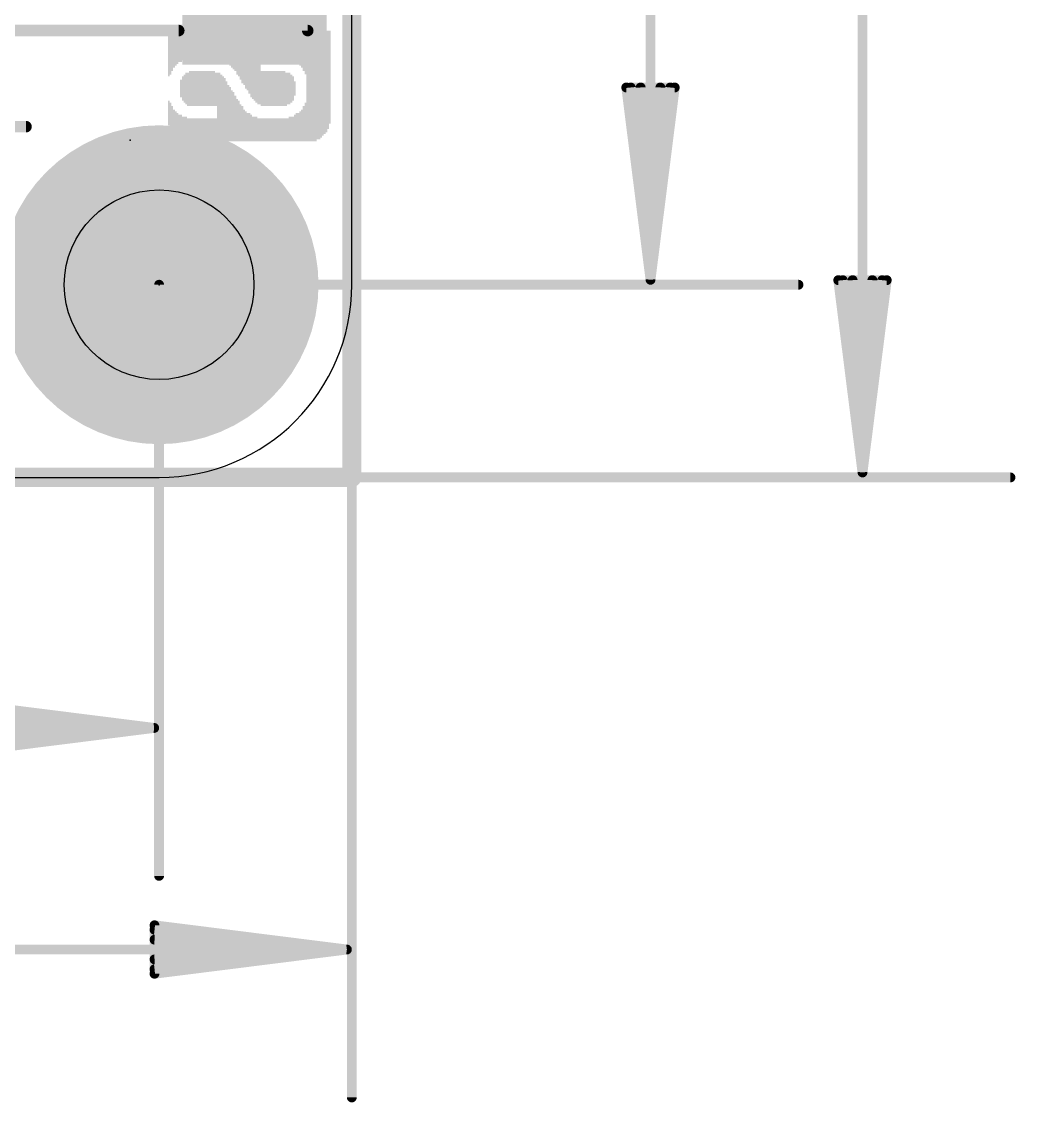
# Model space of a CAD drawing. Extents: x -1.9 to 34.1, y -8.2 to 17.9.
# Drawn here: x 21.05 to 34.15, y -8.24 to 6.01 of the extents above; entities that cross this region are included whole.
import ezdxf

# ---------------------------------------------------------------- set-up
doc = ezdxf.new("R2010")
doc.units = 0
for name, color, linetype in [('1', 12, 'CONTINUOUS'), ('16', 5, 'CONTINUOUS'), ('17', 110, 'CONTINUOUS'), ('20', 53, 'CONTINUOUS'), ('21', 40, 'CONTINUOUS'), ('22', 6, 'CONTINUOUS'), ('23', 53, 'CONTINUOUS'), ('24', 53, 'CONTINUOUS'), ('29', 253, 'CONTINUOUS'), ('30', 253, 'CONTINUOUS'), ('31', 253, 'CONTINUOUS'), ('39', 12, 'CONTINUOUS'), ('40', 132, 'CONTINUOUS'), ('41', 12, 'CONTINUOUS'), ('42', 132, 'CONTINUOUS'), ('44', 253, 'CONTINUOUS'), ('47', 253, 'CONTINUOUS'), ('51', 253, 'CONTINUOUS')]:
    doc.layers.add(name, color=color, linetype=linetype)

# ---------------------------------------------------------------- blocks, each defined once
blk = doc.blocks.new('RECT')
blk.add_solid([(-0.5, -0.5), (0.5, -0.5), (-0.5, 0.5), (0.5, 0.5)])
blk = doc.blocks.new('ROUNDP')
at = {"const_width": 0.5}
blk.add_lwpolyline([(0, -0.25, 1), (0, 0.25, 1), (0, -0.25)], format="xyb", dxfattribs=at)

msp = doc.modelspace()

# ---------------------------------------------------------------- linework, layer by layer
at = {"layer": '1', "const_width": 0.254}
for points in [[(25.4, 17.78), (25.4, 0)], [(25.4, 0), (0, 0)]]:
    msp.add_lwpolyline(points, dxfattribs=at)
at = {"layer": '1', "const_width": 0.127}
for points in [[(25.3365, 0, 1), (25.4635, 0)], [(25.4, -0.0635, 1), (25.4, 0.0635)]]:
    msp.add_lwpolyline(points, format="xyb", dxfattribs=at)
at = {"layer": '16', "const_width": 0.254}
for points in [[(25.4, 17.78), (25.4, 0)], [(25.4, 0), (0, 0)]]:
    msp.add_lwpolyline(points, dxfattribs=at)
at = {"layer": '16', "const_width": 0.127}
for points in [[(25.3365, 0, 1), (25.4635, 0)], [(25.4, -0.0635, 1), (25.4, 0.0635)]]:
    msp.add_lwpolyline(points, format="xyb", dxfattribs=at)
at = {"layer": '20'}
for p, q in [((25.4, 2.54), (25.4, 15.24)), ((2.54, 0), (22.86, 0))]:
    msp.add_line(p, q, dxfattribs=at)
msp.add_arc((22.86, 2.54), 2.54, 270, 0, dxfattribs=at)
at = {"layer": '21', "const_width": 0.1524}
for points in [[(23.119, 5.89), (20.519, 5.89)], [(20.5295, 4.6235), (21.1057, 4.6235)]]:
    msp.add_lwpolyline(points, dxfattribs=at)
at = {"layer": '21'}
for points, const_width in [([(23.119, 5.8519, 1), (23.119, 5.9281)], 0.0762), ([(22.86, 0.54, 1), (22.86, 4.54, 1), (22.86, 0.54)], 0.2032), ([(21.1057, 4.5854, 1), (21.1057, 4.6616)], 0.0762)]:
    msp.add_lwpolyline(points, format="xyb", dxfattribs=dict(at, const_width=const_width))
at = {"layer": '23'}
msp.add_point((22.86, 2.54), dxfattribs=at)
at = {"layer": '24'}
msp.add_point((22.479, 4.445), dxfattribs=at)
at = {"layer": '39', "const_width": 2.032}
msp.add_lwpolyline([(22.86, 1.54, 1), (22.86, 3.54, 1), (22.86, 1.54)], format="xyb", dxfattribs=at)
at = {"layer": '40', "const_width": 2.032}
msp.add_lwpolyline([(22.86, 1.54, 1), (22.86, 3.54, 1), (22.86, 1.54)], format="xyb", dxfattribs=at)
at = {"layer": '41', "const_width": 2.032}
msp.add_lwpolyline([(22.86, 1.54, 1), (22.86, 3.54, 1), (22.86, 1.54)], format="xyb", dxfattribs=at)
at = {"layer": '42', "const_width": 2.032}
msp.add_lwpolyline([(22.86, 1.54, 1), (22.86, 3.54, 1), (22.86, 1.54)], format="xyb", dxfattribs=at)
at = {"layer": '44'}
msp.add_circle((22.86, 2.54), 1.25, dxfattribs=at)
at = {"layer": '47', "const_width": 0.13}
for points in [[(32.131, 0.065), (32.131, 17.715)], [(29.337, 2.605), (29.337, 15.175)], [(25.4, 9.144), (25.4, -8.173)], [(29.337, 2.605), (29.0178, 5.14)], [(29.0178, 5.14), (29.6562, 5.14)], [(29.337, 2.605), (29.077, 5.14)], [(29.337, 2.605), (29.207, 5.14)], [(29.6562, 5.14), (29.337, 2.605)], [(29.467, 5.14), (29.337, 2.605)], [(29.597, 5.14), (29.337, 2.605)], [(12.7, 2.54), (31.287, 2.54)], [(22.86, 2.54), (22.86, -5.252)], [(32.131, 0.065), (31.8118, 2.6)], [(31.8118, 2.6), (32.4502, 2.6)], [(32.131, 0.065), (31.871, 2.6)], [(32.131, 0.065), (32.001, 2.6)], [(32.4502, 2.6), (32.131, 0.065)], [(32.261, 2.6), (32.131, 0.065)], [(32.391, 2.6), (32.131, 0.065)], [(13.208, 0), (34.081, 0)], [(22.795, -3.302), (20.26, -2.9828)], [(22.795, -3.302), (20.26, -3.042)], [(22.795, -3.302), (20.26, -3.172)], [(22.795, -3.302), (2.605, -3.302)], [(20.26, -3.6212), (22.795, -3.302)], [(20.26, -3.432), (22.795, -3.302)], [(20.26, -3.562), (22.795, -3.302)], [(25.335, -6.223), (22.8, -5.9038)], [(22.8, -5.9038), (22.8, -6.5422)], [(25.335, -6.223), (22.8, -5.963)], [(25.335, -6.223), (22.8, -6.093)], [(25.335, -6.223), (0.065, -6.223)], [(22.8, -6.5422), (25.335, -6.223)], [(22.8, -6.353), (25.335, -6.223)], [(22.8, -6.483), (25.335, -6.223)]]:
    msp.add_lwpolyline(points, dxfattribs=at)
at = {"layer": '47', "const_width": 0.065}
for points in [[(29.05, 5.1441, 1), (28.9855, 5.1359)], [(29.0178, 5.1725, 1), (29.0178, 5.1075)], [(29.1093, 5.1433, 1), (29.0447, 5.1367)], [(29.2395, 5.1417, 1), (29.1745, 5.1383)], [(29.4995, 5.1383, 1), (29.4345, 5.1417)], [(29.6293, 5.1367, 1), (29.5647, 5.1433)], [(29.6885, 5.1359, 1), (29.624, 5.1441)], [(29.6562, 5.1075, 1), (29.6562, 5.1725)], [(22.8925, 2.54, 1), (22.8275, 2.54)], [(29.3048, 2.6091, 1), (29.3692, 2.6009)], [(29.3047, 2.6083, 1), (29.3693, 2.6017)], [(29.3045, 2.6033, 1), (29.3695, 2.6067)], [(29.3045, 2.6067, 1), (29.3695, 2.6033)], [(29.3045, 2.605, 1), (29.3695, 2.605)], [(29.3047, 2.6017, 1), (29.3693, 2.6083)], [(29.3048, 2.6009, 1), (29.3692, 2.6091)], [(31.287, 2.5075, 1), (31.287, 2.5725)], [(31.844, 2.6041, 1), (31.7795, 2.5959)], [(31.8118, 2.6325, 1), (31.8118, 2.5675)], [(31.9033, 2.6033, 1), (31.8387, 2.5967)], [(32.0335, 2.6017, 1), (31.9685, 2.5983)], [(32.2935, 2.5983, 1), (32.2285, 2.6017)], [(32.4233, 2.5967, 1), (32.3587, 2.6033)], [(32.4825, 2.5959, 1), (32.418, 2.6041)], [(32.4502, 2.5675, 1), (32.4502, 2.6325)], [(32.0988, 0.0691, 1), (32.1632, 0.0609)], [(32.0987, 0.0683, 1), (32.1633, 0.0617)], [(32.0985, 0.0633, 1), (32.1635, 0.0667)], [(32.0985, 0.0667, 1), (32.1635, 0.0633)], [(32.0985, 0.065, 1), (32.1635, 0.065)], [(32.0987, 0.0617, 1), (32.1633, 0.0683)], [(32.0988, 0.0609, 1), (32.1632, 0.0691)], [(34.081, -0.0325, 1), (34.081, 0.0325)], [(22.7991, -3.3342, 1), (22.7909, -3.2698)], [(22.7909, -3.3342, 1), (22.7991, -3.2698)], [(22.7983, -3.3343, 1), (22.7917, -3.2697)], [(22.7917, -3.3343, 1), (22.7983, -3.2697)], [(22.7933, -3.3345, 1), (22.7967, -3.2695)], [(22.7967, -3.3345, 1), (22.7933, -3.2695)], [(22.795, -3.3345, 1), (22.795, -3.2695)], [(22.8275, -5.252, 1), (22.8925, -5.252)], [(22.8041, -5.8715, 1), (22.7959, -5.936)], [(22.8325, -5.9038, 1), (22.7675, -5.9038)], [(22.8033, -5.9307, 1), (22.7967, -5.9953)], [(22.8017, -6.0605, 1), (22.7983, -6.1255)], [(25.3391, -6.2552, 1), (25.3309, -6.1908)], [(25.3309, -6.2552, 1), (25.3391, -6.1908)], [(25.3383, -6.2553, 1), (25.3317, -6.1907)], [(25.3317, -6.2553, 1), (25.3383, -6.1907)], [(25.3333, -6.2555, 1), (25.3367, -6.1905)], [(25.3367, -6.2555, 1), (25.3333, -6.1905)], [(25.335, -6.2555, 1), (25.335, -6.1905)], [(22.7983, -6.3205, 1), (22.8017, -6.3855)], [(22.7967, -6.4507, 1), (22.8033, -6.5153)], [(22.7959, -6.51, 1), (22.8041, -6.5745)], [(22.7675, -6.5422, 1), (22.8325, -6.5422)], [(25.3675, -8.173, 1), (25.4325, -8.173)]]:
    msp.add_lwpolyline(points, format="xyb", dxfattribs=at)
at = {"layer": '51', "const_width": 0.1524}
for points in [[(24.819, 11.99), (24.819, 5.89)], [(24.819, 5.89), (20.569, 5.89)]]:
    msp.add_lwpolyline(points, dxfattribs=at)
at = {"layer": '51', "const_width": 0.0762}
for points in [[(24.7809, 5.89, 1), (24.8571, 5.89)], [(24.819, 5.8519, 1), (24.819, 5.9281)]]:
    msp.add_lwpolyline(points, format="xyb", dxfattribs=at)

# ---------------------------------------------------------------- block references
at = {"layer": '1', "xscale": 1.8, "yscale": 1.2, "rotation": 180}
msp.add_blockref('RECT', (24.119, 6.09), dxfattribs=at)
at = {"layer": '17', "xscale": 3.516, "yscale": 3.516}
msp.add_blockref('ROUNDP', (22.86, 2.54), dxfattribs=at)
msp.add_blockref('ROUNDP', (22.86, 2.54), dxfattribs=at)
at = {"layer": '22', "rotation": 90}
for p, xscale, yscale in [((22.987, 5.588), 0.5994, 0.0229), ((23.01, 5.5994), 0.5766, 0.0231), ((23.0331, 5.6223), 0.5309, 0.0231), ((23.0562, 5.6452), 0.4851, 0.0231), ((23.0793, 5.6566), 0.4623, 0.0231), ((23.1024, 5.668), 0.4394, 0.0231), ((23.1256, 5.6807), 0.414, 0.0231), ((23.1487, 5.6807), 0.414, 0.0231), ((23.1718, 5.6921), 0.3912, 0.0231), ((23.1949, 5.6921), 0.3912, 0.0231), ((23.218, 5.6921), 0.3912, 0.0231), ((23.241, 5.7036), 0.3683, 0.0229), ((23.264, 5.7036), 0.3683, 0.0231), ((23.2871, 5.7036), 0.3683, 0.0231), ((23.3102, 5.7036), 0.3683, 0.0231), ((23.3333, 5.7036), 0.3683, 0.0231), ((23.3564, 5.7036), 0.3683, 0.0231), ((23.3796, 5.7036), 0.3683, 0.0231), ((23.4027, 5.7036), 0.3683, 0.0231), ((23.4258, 5.7036), 0.3683, 0.0231), ((23.4489, 5.7036), 0.3683, 0.0231), ((23.472, 5.7036), 0.3683, 0.0231), ((23.495, 5.7036), 0.3683, 0.0229), ((23.518, 5.7036), 0.3683, 0.0231), ((23.5411, 5.7036), 0.3683, 0.0231), ((23.5642, 5.7036), 0.3683, 0.0231), ((23.5873, 5.7036), 0.3683, 0.0231), ((23.6104, 5.7036), 0.3683, 0.0231), ((23.6336, 5.7036), 0.3683, 0.0231), ((23.6567, 5.7036), 0.3683, 0.0231), ((23.6798, 5.6921), 0.3912, 0.0231), ((23.7029, 5.6921), 0.3912, 0.0231), ((23.726, 5.6807), 0.414, 0.0231), ((23.749, 5.6807), 0.414, 0.0229), ((23.772, 5.668), 0.4394, 0.0231), ((23.7951, 5.6566), 0.4623, 0.0231), ((23.8182, 5.6452), 0.4851, 0.0231), ((23.8413, 5.6337), 0.508, 0.0231), ((23.8644, 5.6223), 0.5309, 0.0231), ((23.8876, 5.5994), 0.5766, 0.0231), ((23.9107, 5.588), 0.5994, 0.0231), ((23.9338, 5.5651), 0.6452, 0.0231), ((23.9569, 5.541), 0.6934, 0.0231), ((23.98, 5.5296), 0.7163, 0.0231), ((24.003, 5.5067), 0.762, 0.0229), ((24.026, 5.4953), 0.7849, 0.0231), ((24.0491, 5.4724), 0.8306, 0.0231), ((24.0722, 5.4496), 0.8763, 0.0231), ((24.0953, 5.4381), 0.8992, 0.0231), ((24.1184, 5.4267), 0.922, 0.0231), ((24.1416, 5.414), 0.9474, 0.0231), ((24.1647, 5.4026), 0.9703, 0.0231), ((24.1878, 5.4026), 0.9703, 0.0231), ((24.2109, 5.7036), 0.3683, 0.0231), ((24.234, 5.7036), 0.3683, 0.0231), ((24.257, 5.7036), 0.3683, 0.0229), ((24.28, 5.7036), 0.3683, 0.0231), ((24.3031, 5.7036), 0.3683, 0.0231), ((24.3262, 5.7036), 0.3683, 0.0231), ((24.3493, 5.7036), 0.3683, 0.0231), ((24.3724, 5.7036), 0.3683, 0.0231), ((24.3956, 5.7036), 0.3683, 0.0231), ((24.4187, 5.7036), 0.3683, 0.0231), ((24.4418, 5.7036), 0.3683, 0.0231), ((24.4649, 5.7036), 0.3683, 0.0231), ((24.488, 5.7036), 0.3683, 0.0231), ((24.511, 5.7036), 0.3683, 0.0229), ((24.534, 5.7036), 0.3683, 0.0231), ((24.5571, 5.6921), 0.3912, 0.0231), ((24.5802, 5.6921), 0.3912, 0.0231), ((24.6033, 5.6921), 0.3912, 0.0231), ((24.6264, 5.6807), 0.414, 0.0231), ((24.8111, 5.16), 1.4554, 0.0231), ((24.8342, 5.16), 1.4554, 0.0231), ((24.8573, 5.16), 1.4554, 0.0231), ((24.8804, 5.16), 1.4554, 0.0231), ((24.9036, 5.16), 1.4554, 0.0231), ((24.9267, 5.16), 1.4554, 0.0231), ((24.9498, 5.1727), 1.43, 0.0231), ((24.9729, 5.1727), 1.43, 0.0231), ((24.996, 5.1841), 1.4072, 0.0231), ((25.019, 5.1956), 1.3843, 0.0229), ((25.042, 5.207), 1.3614, 0.0231), ((25.0651, 5.2184), 1.3386, 0.0231), ((25.0882, 5.2413), 1.2929, 0.0231), ((25.1113, 5.2756), 1.2243, 0.0231), ((24.6496, 5.5766), 0.2057, 0.0231), ((24.6727, 5.5639), 0.2311, 0.0231), ((24.6958, 5.5639), 0.2311, 0.0231), ((24.7189, 5.5524), 0.254, 0.0231), ((24.742, 5.541), 0.2769, 0.0231), ((24.765, 5.5182), 0.3226, 0.0229), ((24.788, 5.4953), 0.3683, 0.0231), ((23.1718, 5.127), 0.3226, 0.0231), ((23.1949, 5.1257), 0.3708, 0.0231), ((23.218, 5.1257), 0.4166, 0.0231), ((23.241, 5.1143), 0.4394, 0.0229), ((23.264, 5.1257), 0.4623, 0.0231), ((23.2871, 5.1257), 0.4623, 0.0231), ((23.3102, 5.1257), 0.4623, 0.0231), ((23.3333, 5.1257), 0.4623, 0.0231), ((23.3564, 5.1257), 0.4623, 0.0231), ((23.3796, 5.1257), 0.4623, 0.0231), ((23.4027, 5.1257), 0.4623, 0.0231), ((23.4258, 5.1257), 0.4623, 0.0231), ((23.4489, 5.1257), 0.4623, 0.0231), ((23.472, 5.1257), 0.4623, 0.0231), ((23.495, 5.1257), 0.4623, 0.0229), ((23.518, 5.1257), 0.4623, 0.0231), ((23.5411, 5.1257), 0.4623, 0.0231), ((23.5642, 5.1257), 0.4623, 0.0231), ((23.5873, 5.1257), 0.4623, 0.0231), ((23.6104, 5.1143), 0.4394, 0.0231), ((23.6336, 4.8832), 0.9017, 0.0231), ((23.6567, 4.8832), 0.9017, 0.0231), ((23.6798, 4.8717), 0.8788, 0.0231), ((23.7029, 4.8603), 0.856, 0.0231), ((24.2109, 5.1257), 0.4623, 0.0231), ((24.234, 5.1257), 0.4623, 0.0231), ((24.257, 5.1257), 0.4623, 0.0229), ((24.28, 5.1257), 0.4623, 0.0231), ((24.3031, 5.1257), 0.4623, 0.0231), ((24.3262, 5.1257), 0.4623, 0.0231), ((24.3493, 5.1257), 0.4623, 0.0231), ((24.3724, 5.1257), 0.4623, 0.0231), ((24.3956, 5.1257), 0.4623, 0.0231), ((24.4187, 5.1257), 0.4623, 0.0231), ((24.4418, 5.1257), 0.4623, 0.0231), ((24.4649, 5.1257), 0.4623, 0.0231), ((24.488, 5.1257), 0.4623, 0.0231), ((24.511, 5.1257), 0.4623, 0.0229), ((24.534, 5.1143), 0.4394, 0.0231), ((24.5571, 5.1257), 0.4166, 0.0231), ((24.5802, 5.1257), 0.4166, 0.0231), ((24.6033, 5.1257), 0.3708, 0.0231), ((24.6264, 5.127), 0.3226, 0.0231), ((23.1487, 5.127), 0.2311, 0.0231), ((23.726, 4.8489), 0.8331, 0.0231), ((23.749, 4.826), 0.7874, 0.0229), ((23.772, 4.8019), 0.7391, 0.0231), ((23.7951, 4.7904), 0.7163, 0.0231), ((24.6496, 5.127), 0.1854, 0.0231), ((23.8182, 4.7676), 0.6706, 0.0231), ((23.8413, 4.7561), 0.6477, 0.0231), ((23.8644, 4.7333), 0.602, 0.0231), ((23.8876, 4.7104), 0.5563, 0.0231), ((22.987, 4.8031), 0.3251, 0.0229), ((23.01, 4.7676), 0.3454, 0.0231), ((23.0331, 4.7219), 0.3454, 0.0231), ((23.0562, 4.6876), 0.3226, 0.0231), ((23.9107, 4.699), 0.5334, 0.0231), ((23.9338, 4.6749), 0.4851, 0.0231), ((23.9569, 4.6634), 0.4623, 0.0231), ((23.98, 4.6406), 0.4166, 0.0231), ((24.742, 4.6406), 0.4166, 0.0231), ((24.765, 4.6634), 0.4623, 0.0229), ((24.788, 4.6863), 0.508, 0.0231), ((23.0793, 4.6647), 0.3226, 0.0231), ((23.1024, 4.6418), 0.3226, 0.0231), ((23.1256, 4.619), 0.3226, 0.0231), ((23.1487, 4.619), 0.3226, 0.0231), ((23.1718, 4.5949), 0.3251, 0.0231), ((23.1949, 4.5949), 0.3251, 0.0231), ((23.218, 4.5949), 0.3251, 0.0231), ((23.241, 4.5834), 0.3023, 0.0229), ((23.264, 4.5834), 0.3023, 0.0231), ((23.2871, 4.5834), 0.3023, 0.0231), ((23.3102, 4.5834), 0.3023, 0.0231), ((23.3333, 4.5834), 0.3023, 0.0231), ((23.3564, 4.5834), 0.3023, 0.0231), ((23.3796, 4.5834), 0.3023, 0.0231), ((23.4027, 4.5834), 0.3023, 0.0231), ((23.4258, 4.5834), 0.3023, 0.0231), ((23.4489, 4.5834), 0.3023, 0.0231), ((23.472, 4.5834), 0.3023, 0.0231), ((23.495, 4.5834), 0.3023, 0.0229), ((23.518, 4.5834), 0.3023, 0.0231), ((23.5411, 4.5834), 0.3023, 0.0231), ((23.5642, 4.5834), 0.3023, 0.0231), ((23.5873, 4.5834), 0.3023, 0.0231), ((23.6104, 4.5834), 0.3023, 0.0231), ((24.003, 4.6292), 0.3937, 0.0229), ((24.026, 4.6177), 0.3708, 0.0231), ((24.0491, 4.6177), 0.3708, 0.0231), ((24.0722, 4.6063), 0.348, 0.0231), ((24.0953, 4.5949), 0.3251, 0.0231), ((24.1184, 4.5949), 0.3251, 0.0231), ((24.1416, 4.5949), 0.3251, 0.0231), ((24.1647, 4.5834), 0.3023, 0.0231), ((24.1878, 4.5834), 0.3023, 0.0231), ((24.2109, 4.5834), 0.3023, 0.0231), ((24.234, 4.5834), 0.3023, 0.0231), ((24.257, 4.5834), 0.3023, 0.0229), ((24.28, 4.5834), 0.3023, 0.0231), ((24.3031, 4.5834), 0.3023, 0.0231), ((24.3262, 4.5834), 0.3023, 0.0231), ((24.3493, 4.5834), 0.3023, 0.0231), ((24.3724, 4.5834), 0.3023, 0.0231), ((24.3956, 4.5834), 0.3023, 0.0231), ((24.4187, 4.5834), 0.3023, 0.0231), ((24.4418, 4.5834), 0.3023, 0.0231), ((24.4649, 4.5834), 0.3023, 0.0231), ((24.488, 4.5834), 0.3023, 0.0231), ((24.511, 4.5834), 0.3023, 0.0229), ((24.534, 4.5834), 0.3023, 0.0231), ((24.5571, 4.5834), 0.3023, 0.0231), ((24.5802, 4.5949), 0.3251, 0.0231), ((24.6033, 4.5949), 0.3251, 0.0231), ((24.6264, 4.5949), 0.3251, 0.0231), ((24.6496, 4.6063), 0.348, 0.0231), ((24.6727, 4.6177), 0.3708, 0.0231), ((24.6958, 4.6177), 0.3708, 0.0231), ((24.7189, 4.6292), 0.3937, 0.0231)]:
    msp.add_blockref('RECT', p, dxfattribs=dict(at, xscale=xscale, yscale=yscale))
at = {"layer": '29', "xscale": 1.9016, "yscale": 1.3016, "rotation": 180}
msp.add_blockref('RECT', (24.119, 6.09), dxfattribs=at)
at = {"layer": '29', "xscale": 3.6176, "yscale": 3.6176}
msp.add_blockref('ROUNDP', (22.86, 2.54), dxfattribs=at)
at = {"layer": '30', "xscale": 3.6176, "yscale": 3.6176}
msp.add_blockref('ROUNDP', (22.86, 2.54), dxfattribs=at)
at = {"layer": '31', "xscale": 1.8, "yscale": 1.2, "rotation": 180}
msp.add_blockref('RECT', (24.119, 6.09), dxfattribs=at)

doc.saveas('drawing.dxf')
